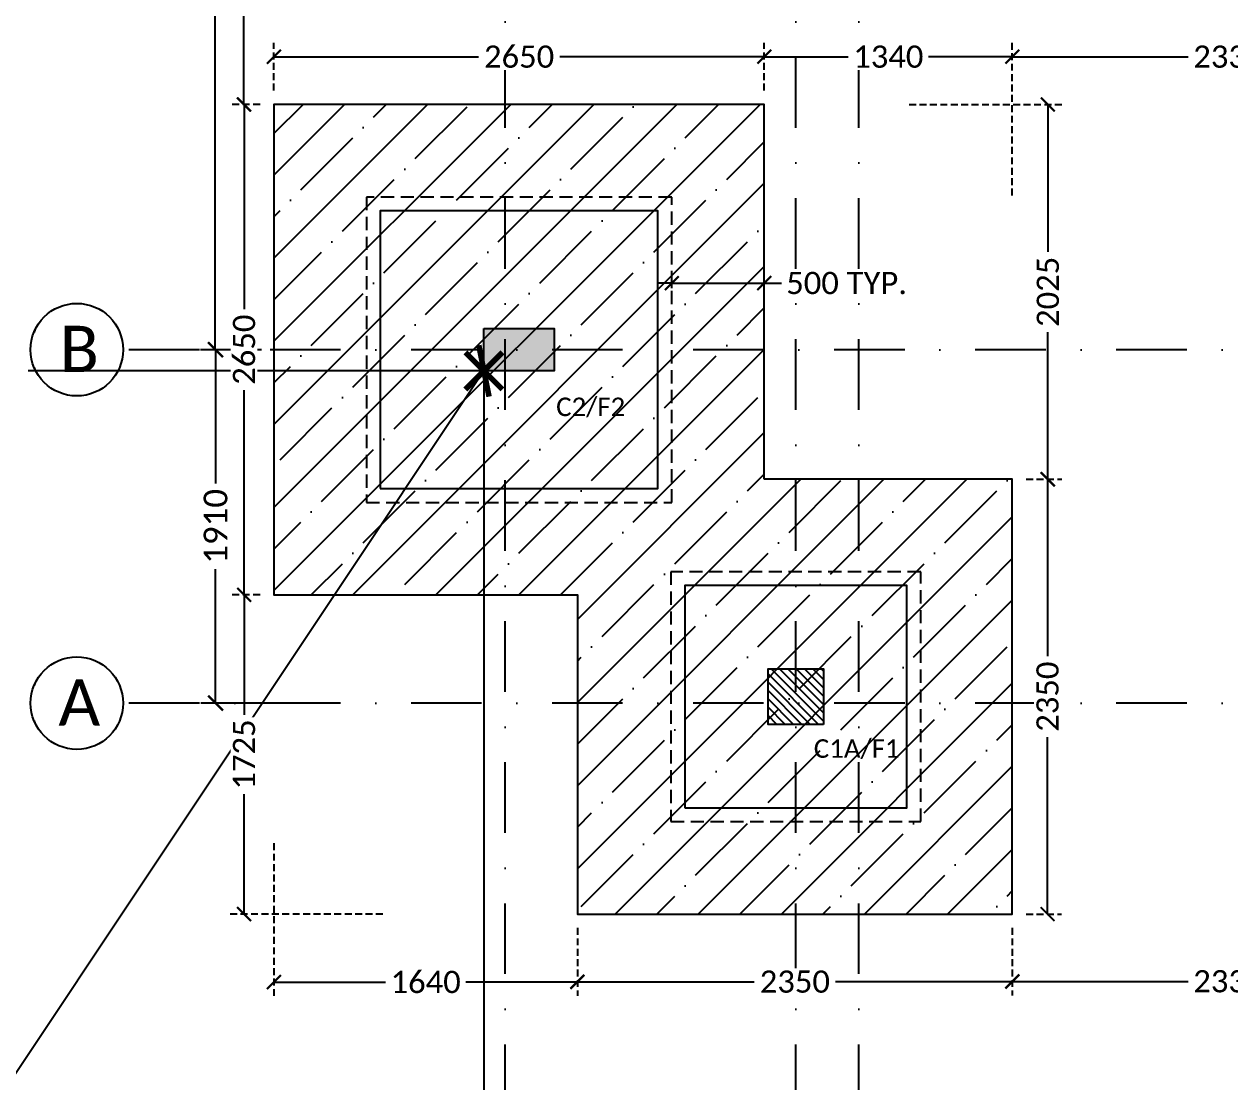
# Model space of a CAD drawing. Header units: millimetres. Extents: x -176651 to 388869, y -18959 to 486614.
# Drawn here: x 253938 to 260453, y 164553 to 170269 of the extents above; entities that cross this region are included whole.
import ezdxf
from ezdxf.xclip import XClip

# ---------------------------------------------------------------- set-up
doc = ezdxf.new("R2010")
doc.units = ezdxf.units.MM
doc.header["$LTSCALE"] = 150
doc.header["$XCLIPFRAME"] = 2
for name, pattern in [('3BHK-W(SB)$0$HIDDEN', [0.375, 0.25, -0.125]), ('DASHDOTX2', [50.8, 25.4, -12.7, 0, -12.7]), ('HIDDEN2', [4.7625, 3.175, -1.5875])]:
    doc.linetypes.add(name, pattern=pattern)
for name, color, linetype in [('ad-Column', 3, 'Continuous'), ('ad-Column Hatch', 125, 'Continuous'), ('ad-Footing line', 2, 'Continuous'), ('ad-Grid', 8, 'DASHDOTX2'), ('ad-PCC line', 8, 'HIDDEN2'), ('ad-RCC', 3, 'Continuous'), ('ad-RCC Hatch', 125, 'Continuous'), ('ad-Road', 2, 'Continuous'), ('ad-Road Hatch', 8, 'Continuous'), ('ad-Text main', 7, 'Continuous'), ('ad-Wall hatch', 8, 'Continuous')]:
    doc.layers.add(name, color=color, linetype=linetype)
for name, color, linetype, true_color in [('ad-Dimension', 5, 'Continuous', 0x0000ff), ('ad-Footing Excavation', 30, 'Continuous', 0xff7f00), ('ad-Foundation text', 6, 'Continuous', 0xff00ff)]:
    doc.layers.add(name, color=color, linetype=linetype, true_color=true_color)
doc.layers.add('ad-Grid Dimension', color=6, linetype='Continuous', lineweight=0, true_color=0xff00ff)
doc.styles.get("Standard").update_dxf_attribs({"font": 'calibril.ttf'})
doc.dimstyles.new('A-75-DIM-INT (Framing)', dxfattribs={"dimscale": 100, "dimtxt": 1.6, "dimasz": 1, "dimexe": 1, "dimexo": 1, "dimgap": 0.5, "dimtad": 0, "dimdec": 0, "dimdsep": 46, "dimtxsty": 'Standard', "dimblk": 'ARCHTICK', "dimcen": 0.025, "dimclrd": 5, "dimclre": 5, "dimclrt": 256, "dimazin": 2, "dimtfac": 1, "dimtdec": 0, "dimtmove": 1, "dimatfit": 0, "dimldrblk": 'ARCHTICK', "dimfxl": 1, "dimfxlon": 1, "dimtfill": 1, "dimtolj": 1, "dimtzin": 0, "dimarcsym": 0})

# ---------------------------------------------------------------- blocks, each defined once
blk = doc.blocks.new('A$C4fb60e89')
at = {"layer": 'ad-Road Hatch', "ltscale": 5, "transparency": 33554687}
h = blk.add_hatch(dxfattribs=at)
h.set_pattern_fill('AR-HBONE', color=256, scale=15)
h.set_pattern_definition([(45, (-193247.7, -428758.8), (0, 2155.2615), [4572, -1524]), (135, (-192170.1, -427681.1), (2e-13, 2155.2615), [4572, -1524])])
h.paths.add_polyline_path([(175594.5, -250241), (169177.9, -249341.1), (167473.5, -249057.1), (167473.5, -138693.9), (101313.5, -138693.9), (101313.5, -199953.9), (101307.7, -237994.6), (101040.4, -268291), (101007.7, -280967.7), (101066.4, -293683.6), (101242.5, -311127.2), (100909.9, -319343.6), (100949.1, -333937.5), (100668.7, -366959.6), (100727.3, -390982.9), (100668.7, -404585.6), (100538.2, -420418.5), (100466.5, -428758.8), (92426.2, -427265.5), (92163.5, -427209.5), (92163.5, -321453.9), (24803.5, -321453.9), (24803.5, -412960.5), (15653.5, -411028.6), (15653.5, -321452.2), (-19535.1, -321452.2), (-34427.5, -319476.7), (-65207.4, -315394.6), (-171770.1, -301268.1), (-185853.9, -298333.1), (-193247.7, -296831.5), (-193244, -292907.6), (-191913.8, -285219.4), (-191838.8, -284678.8), (-183397.4, -286393.2), (-169722.9, -289242.8), (-53141.2, -304697.5), (-18730.1, -309262.2), (15653.3, -309262.2), (15653.5, 703.4), (24803.5, 1114.6), (24803.5, -129543.9), (92163.5, -129543.9), (92163.5, 15133.3), (101313.5, 17712.8), (101313.5, -129543.9), (167473.5, -129543.9), (167473.5, 35551.6), (175738, 37855), (175848.8, 28595.3), (175835.8, 25947.4), (175777.1, 14040.5), (175855.3, 2315.8), (175659.7, -18036.1), (175731.4, -34038.6), (175718.4, -46839.2), (175672.7, -63402.4), (175816.2, -82071.9), (175542.3, -106356), (175490.2, -124640.8), (175574.9, -145018.8), (175731.4, -168892), (175796.6, -181268.8), (175796.6, -192667.4), (175744.5, -208200.3), (175829.2, -223276.8), (175887.9, -234871.1)])
h.paths.add_polyline_path([(24803.5, -309263.9), (92163.5, -309263.9), (92163.5, -138693.9), (24803.5, -138693.9)], flags=16)
blk = doc.blocks.new("Plot's Boundary")
at = {"layer": 'ad-Road', "ltscale": 5}
blk.add_blockref('A$C4fb60e89', (191838.8, 428758.8), dxfattribs=at)
blk = doc.blocks.new('A$C42b14ea2')
at = {"layer": 'ad-RCC Hatch', "transparency": 33554687}
h = blk.add_hatch(dxfattribs=at)
h.set_pattern_fill('ANSI31', color=256, scale=10)
h.set_pattern_definition([(45, (8643.536, 7380), (-22.45064, 22.45064), [])])
h.paths.add_polyline_path([(0, 0), (300, 0), (300, 300), (0, 300)])
at = {"layer": 'ad-RCC'}
blk.add_lwpolyline([(0, 0), (300, 0), (300, 300), (0, 300)], close=True, dxfattribs=at)
blk = doc.blocks.new('zw$6AA0')
at = {"layer": 'ad-Column Hatch', "transparency": 33554687}
h = blk.add_hatch(color=256, dxfattribs=at)
h.dxf.hatch_style = 1
h.paths.add_polyline_path([(0, -230), (380, -230), (380, 0), (0, 0)])
at = {"layer": 'ad-Column'}
blk.add_lwpolyline([(0, -230), (380, -230), (380, 0), (0, 0)], close=True, dxfattribs=at)
blk = doc.blocks.new('1215E_Columns')
at = {"xscale": -1}
blk.add_blockref('A$C42b14ea2', (1835, -1910), dxfattribs=at)
at = {"layer": 'ad-Column', "xscale": -1, "rotation": 179.9999999999995}
blk.add_blockref('zw$6AA0', (0, 0), dxfattribs=at)
blk = doc.blocks.new('_ArchTick')
at = {"color": 0, "linetype": 'ByBlock', "const_width": 0.15}
blk.add_lwpolyline([(-0.5, -0.5), (0.5, 0.5)], dxfattribs=at)
blk = doc.blocks.new('*D326')
at = {"layer": 'ad-Grid Dimension', "lineweight": -2}
for p, q in [((-1202, 4395), (-1531.5, 4395)), ((-1451.5, 4395), (-1451.5, 2492.9)), ((-1451.5, 115), (-1451.5, 2017.1)), ((-1451, 115), (-1531.5, 115))]:
    blk.add_line(p, q, dxfattribs=at)
at = {"layer": 'Defpoints', "color": 0}
for p in [(-1122, 4395), (-1451.5, 115), (-1371, 115)]:
    blk.add_point(p, dxfattribs=at)
at = {"layer": 'ad-Grid Dimension', "lineweight": -2, "xscale": 80, "yscale": 80, "zscale": 80}
for p, rotation in [((-1451.5, 4395), 90), ((-1451.5, 115), 270)]:
    blk.add_blockref('_ArchTick', p, dxfattribs=dict(at, rotation=rotation))
at = {"layer": 'ad-Grid Dimension', "insert": (-1451.5, 2255), "char_height": 128, "attachment_point": 5, "rotation": 90, "bg_fill": 3, "box_fill_scale": 1.1, "bg_fill_color": 257, "bg_fill_transparency": 0}
blk.add_mtext('\\A1;4280', dxfattribs=at)
blk = doc.blocks.new('*D327')
at = {"layer": 'ad-Grid Dimension', "lineweight": -2}
for p, q in [((-1202, 115), (-1530, 115)), ((-1450, 115), (-1450, -608.8)), ((-1450, -1795), (-1450, -1071.2)), ((-1155.7, -1795), (-1530, -1795))]:
    blk.add_line(p, q, dxfattribs=at)
at = {"layer": 'Defpoints', "color": 0}
for p in [(-1122, 115), (-1450, -1795), (-1075.7, -1795)]:
    blk.add_point(p, dxfattribs=at)
at = {"layer": 'ad-Grid Dimension', "lineweight": -2, "xscale": 80, "yscale": 80, "zscale": 80}
for p, rotation in [((-1450, 115), 90), ((-1450, -1795), 270)]:
    blk.add_blockref('_ArchTick', p, dxfattribs=dict(at, rotation=rotation))
at = {"layer": 'ad-Grid Dimension', "insert": (-1450, -840), "char_height": 128, "attachment_point": 5, "rotation": 90, "bg_fill": 3, "box_fill_scale": 1.1, "bg_fill_color": 257, "bg_fill_transparency": 0}
blk.add_mtext('\\A1;1910', dxfattribs=at)
blk = doc.blocks.new('A$C71157536')
at = {"layer": 'ad-Footing line'}
for points in [[(-10935, -635), (-9435, -635), (-9435, 865), (-10935, 865)], [(-9290, -2360), (-8090, -2360), (-8090, -1160), (-9290, -1160)]]:
    blk.add_lwpolyline(points, close=True, dxfattribs=at)
at = {"layer": 'ad-PCC line', "ltscale": 0.15}
for points in [[(-11010, -710), (-9360, -710), (-9360, 940), (-11010, 940)], [(-9365, -2435), (-8015, -2435), (-8015, -1085), (-9365, -1085)]]:
    blk.add_lwpolyline(points, close=True, dxfattribs=at)
blk = doc.blocks.new('A$Cfb9dcffd')
at = {"layer": 'ad-Foundation text', "char_height": 100, "attachment_point": 5}
for s, insert, width in [('\\pxt5;C2/F2', (-9798.3, -197.2), 349.312), ('\\pxt5;C1A/F1', (-8361, -2043.7), 382.445)]:
    blk.add_mtext(s, dxfattribs=dict(at, insert=insert, width=width))
blk = doc.blocks.new('*D104')
at = {"layer": 'ad-Dimension', "linetype": '3BHK-W(SB)$0$HIDDEN', "lineweight": -2}
for p, q in [((-10575, 0), (-10575, 0)), ((-16275, -9150), (-10175, -9150))]:
    blk.add_line(p, q, dxfattribs=at)
at = {"layer": 'ad-Dimension', "lineweight": -2}
for p, q in [((-10375, 0), (-10375, -3984.9)), ((-10375, -9150), (-10375, -5165.1))]:
    blk.add_line(p, q, dxfattribs=at)
at = {"layer": 'Defpoints', "color": 0}
for p in [(-10375, 0), (-16475, -9150), (-10375, -9150)]:
    blk.add_point(p, dxfattribs=at)
at = {"layer": 'ad-Dimension', "lineweight": -2, "xscale": 200, "yscale": 200, "zscale": 200}
for p, rotation in [((-10375, 0), 90), ((-10375, -9150), 270)]:
    blk.add_blockref('_ArchTick', p, dxfattribs=dict(at, rotation=rotation))
at = {"layer": 'ad-Dimension', "insert": (-10375, -4575), "char_height": 320, "attachment_point": 5, "rotation": 90, "bg_fill": 3, "box_fill_scale": 1.1, "bg_fill_color": 257, "bg_fill_transparency": 0}
blk.add_mtext('\\A1;9150', dxfattribs=at)
blk = doc.blocks.new('*D105')
at = {"layer": 'ad-Dimension', "linetype": '3BHK-W(SB)$0$HIDDEN', "lineweight": -2}
for p, q in [((-16475, -860), (-16475, 200)), ((-10375, 200), (-10375, 200))]:
    blk.add_line(p, q, dxfattribs=at)
at = {"layer": 'ad-Dimension', "lineweight": -2}
for p, q in [((-16475, 0), (-14011.6, 0)), ((-10375, 0), (-12838.4, 0))]:
    blk.add_line(p, q, dxfattribs=at)
at = {"layer": 'Defpoints', "color": 0}
for p in [(-16475, 0), (-10375, 0), (-16475, -1060)]:
    blk.add_point(p, dxfattribs=at)
at = {"layer": 'ad-Dimension', "lineweight": -2, "xscale": 200, "yscale": 200, "zscale": 200, "rotation": 180}
blk.add_blockref('_ArchTick', (-16475, 0), dxfattribs=at)
at = {"layer": 'ad-Dimension', "lineweight": -2, "xscale": 200, "yscale": 200, "zscale": 200}
blk.add_blockref('_ArchTick', (-10375, 0), dxfattribs=at)
at = {"layer": 'ad-Dimension', "insert": (-13425, 0), "char_height": 320, "attachment_point": 5, "bg_fill": 3, "box_fill_scale": 1.1, "bg_fill_color": 257, "bg_fill_transparency": 0}
blk.add_mtext('\\A1;6100', dxfattribs=at)
blk = doc.blocks.new('*D106')
at = {"layer": 'ad-Dimension', "lineweight": -2}
for p, q in [((-10375, 0), (-13035.1, -3990.1)), ((-16475, -9150), (-13814.9, -5159.9))]:
    blk.add_line(p, q, dxfattribs=at)
at = {"layer": 'ad-Dimension', "linetype": '3BHK-W(SB)$0$HIDDEN', "lineweight": -2}
for p, q in [((-10208.6, -110.9), (-10208.6, -110.9)), ((-16308.6, -9260.9), (-16308.6, -9260.9))]:
    blk.add_line(p, q, dxfattribs=at)
at = {"layer": 'Defpoints', "color": 0}
for p in [(-10375, 0), (-16475, -9150), (-16475, -9150)]:
    blk.add_point(p, dxfattribs=at)
at = {"layer": 'ad-Dimension', "lineweight": -2, "xscale": 200, "yscale": 200, "zscale": 200}
for p, rotation in [((-10375, 0), 56.30993247402081), ((-16475, -9150), 236.3099324740208)]:
    blk.add_blockref('_ArchTick', p, dxfattribs=dict(at, rotation=rotation))
at = {"layer": 'ad-Dimension', "insert": (-13425, -4575), "char_height": 320, "attachment_point": 5, "rotation": 56.30993, "bg_fill": 3, "box_fill_scale": 1.1, "bg_fill_color": 257, "bg_fill_transparency": 0}
blk.add_mtext('\\A1;10997', dxfattribs=at)
blk = doc.blocks.new('A$Cf4da48ee')
at = {"layer": 'ad-Wall hatch', "transparency": 33554687}
h = blk.add_hatch(dxfattribs=at)
h.set_pattern_fill('ANSI35', color=256, scale=50)
h.set_pattern_definition([(45, (-1515, -2935), (-224.506, 224.506), []), (45, (-1290.5, -2935), (-224.506, 224.506), [396.875, -79.375, 0, -79.375])])
h.paths.add_polyline_path([(1135, -585), (1135, 1440), (-1515, 1440), (-1515, -1210), (125, -1210), (125, -2935), (2475, -2935), (2475, -585)])
at = {"layer": 'ad-Footing Excavation'}
blk.add_lwpolyline([(1135, -585), (1135, 1440), (-1515, 1440), (-1515, -1210), (125, -1210), (125, -2935), (2475, -2935), (2475, -585), (1135, -585)], dxfattribs=at)
blk = doc.blocks.new('*D56')
at = {"layer": 'ad-Dimension', "linetype": '3BHK-W(SB)$0$HIDDEN', "lineweight": -2}
for p, q in [((-1210, -10915), (-1371, -10915)), ((-1210, -13565), (-1371, -13565))]:
    blk.add_line(p, q, dxfattribs=at)
at = {"layer": 'ad-Dimension', "lineweight": -2}
for p, q in [((-1296, -10915), (-1296, -12020.4)), ((-1296, -13565), (-1296, -12459.6))]:
    blk.add_line(p, q, dxfattribs=at)
at = {"layer": 'Defpoints', "color": 0}
for p in [(-1296, -10915), (-1135, -10915), (-1135, -13565)]:
    blk.add_point(p, dxfattribs=at)
at = {"layer": 'ad-Dimension', "lineweight": -2, "xscale": 75, "yscale": 75, "zscale": 75}
for p, rotation in [((-1296, -10915), 90), ((-1296, -13565), 270)]:
    blk.add_blockref('_ArchTick', p, dxfattribs=dict(at, rotation=rotation))
at = {"layer": 'ad-Dimension', "insert": (-1296, -12240), "char_height": 120, "attachment_point": 5, "rotation": 90, "bg_fill": 3, "box_fill_scale": 1.1, "bg_fill_color": 257, "bg_fill_transparency": 0}
blk.add_mtext('\\A1;2650', dxfattribs=at)
blk = doc.blocks.new('*D57')
at = {"layer": 'ad-Dimension', "linetype": '3BHK-W(SB)$0$HIDDEN', "lineweight": -2}
for p, q in [((-1210, -13565), (-1371, -13565)), ((-546, -15290), (-1371, -15290))]:
    blk.add_line(p, q, dxfattribs=at)
at = {"layer": 'ad-Dimension', "lineweight": -2}
for p, q in [((-1296, -13565), (-1296, -14213.3)), ((-1296, -15290), (-1296, -14641.7))]:
    blk.add_line(p, q, dxfattribs=at)
at = {"layer": 'Defpoints', "color": 0}
for p in [(-1135, -13565), (-1296, -15290), (505, -15290)]:
    blk.add_point(p, dxfattribs=at)
at = {"layer": 'ad-Dimension', "lineweight": -2, "xscale": 75, "yscale": 75, "zscale": 75}
for p, rotation in [((-1296, -13565), 90), ((-1296, -15290), 270)]:
    blk.add_blockref('_ArchTick', p, dxfattribs=dict(at, rotation=rotation))
at = {"layer": 'ad-Dimension', "insert": (-1296, -14427.5), "char_height": 120, "attachment_point": 5, "rotation": 90, "bg_fill": 3, "box_fill_scale": 1.1, "bg_fill_color": 257, "bg_fill_transparency": 0}
blk.add_mtext('\\A1;1725', dxfattribs=at)
blk = doc.blocks.new('*D58')
at = {"layer": 'ad-Dimension', "linetype": '3BHK-W(SB)$0$HIDDEN', "lineweight": -2}
for p, q in [((-1060, -9135), (-1372.9, -9135)), ((-1210, -10915), (-1372.9, -10915))]:
    blk.add_line(p, q, dxfattribs=at)
at = {"layer": 'ad-Dimension', "lineweight": -2}
for p, q in [((-1297.9, -9135), (-1297.9, -9808.2)), ((-1297.9, -10915), (-1297.9, -10241.8))]:
    blk.add_line(p, q, dxfattribs=at)
at = {"layer": 'Defpoints', "color": 0}
for p in [(-985, -9135), (-1297.9, -10915), (-1135, -10915)]:
    blk.add_point(p, dxfattribs=at)
at = {"layer": 'ad-Dimension', "lineweight": -2, "xscale": 75, "yscale": 75, "zscale": 75}
for p, rotation in [((-1297.9, -9135), 90), ((-1297.9, -10915), 270)]:
    blk.add_blockref('_ArchTick', p, dxfattribs=dict(at, rotation=rotation))
at = {"layer": 'ad-Dimension', "insert": (-1297.9, -10025), "char_height": 120, "attachment_point": 5, "rotation": 90, "bg_fill": 3, "box_fill_scale": 1.1, "bg_fill_color": 257, "bg_fill_transparency": 0}
blk.add_mtext('\\A1;1780', dxfattribs=at)
blk = doc.blocks.new('*D62')
at = {"layer": 'ad-Dimension', "linetype": '3BHK-W(SB)$0$HIDDEN', "lineweight": -2}
for p, q in [((5190, -14903.5), (5190, -15728.5)), ((2855, -15365), (2855, -15728.5))]:
    blk.add_line(p, q, dxfattribs=at)
at = {"layer": 'ad-Dimension', "lineweight": -2}
for p, q in [((2855, -15653.5), (3805.5, -15653.5)), ((5190, -15653.5), (4239.5, -15653.5))]:
    blk.add_line(p, q, dxfattribs=at)
at = {"layer": 'Defpoints', "color": 0}
for p in [(5190, -13565), (2855, -15290), (2855, -15653.5)]:
    blk.add_point(p, dxfattribs=at)
at = {"layer": 'ad-Dimension', "lineweight": -2, "xscale": 75, "yscale": 75, "zscale": 75, "rotation": 180}
blk.add_blockref('_ArchTick', (2855, -15653.5), dxfattribs=at)
at = {"layer": 'ad-Dimension', "lineweight": -2, "xscale": 75, "yscale": 75, "zscale": 75}
blk.add_blockref('_ArchTick', (5190, -15653.5), dxfattribs=at)
at = {"layer": 'ad-Dimension', "insert": (4022.5, -15653.5), "char_height": 120, "attachment_point": 5, "bg_fill": 3, "box_fill_scale": 1.1, "bg_fill_color": 257, "bg_fill_transparency": 0}
blk.add_mtext('\\A1;2335', dxfattribs=at)
blk = doc.blocks.new('*D63')
at = {"layer": 'ad-Dimension', "linetype": '3BHK-W(SB)$0$HIDDEN', "lineweight": -2}
for p, q in [((505, -15365), (505, -15730.4)), ((2855, -15365), (2855, -15730.4))]:
    blk.add_line(p, q, dxfattribs=at)
at = {"layer": 'ad-Dimension', "lineweight": -2}
for p, q in [((505, -15655.4), (1460.4, -15655.4)), ((2855, -15655.4), (1899.6, -15655.4))]:
    blk.add_line(p, q, dxfattribs=at)
at = {"layer": 'Defpoints', "color": 0}
for p in [(505, -15290), (2855, -15290), (505, -15655.4)]:
    blk.add_point(p, dxfattribs=at)
at = {"layer": 'ad-Dimension', "lineweight": -2, "xscale": 75, "yscale": 75, "zscale": 75, "rotation": 180}
blk.add_blockref('_ArchTick', (505, -15655.4), dxfattribs=at)
at = {"layer": 'ad-Dimension', "lineweight": -2, "xscale": 75, "yscale": 75, "zscale": 75}
blk.add_blockref('_ArchTick', (2855, -15655.4), dxfattribs=at)
at = {"layer": 'ad-Dimension', "insert": (1680, -15655.4), "char_height": 120, "attachment_point": 5, "bg_fill": 3, "box_fill_scale": 1.1, "bg_fill_color": 257, "bg_fill_transparency": 0}
blk.add_mtext('\\A1;2350', dxfattribs=at)
blk = doc.blocks.new('*D64')
at = {"layer": 'ad-Dimension', "linetype": '3BHK-W(SB)$0$HIDDEN', "lineweight": -2}
for p, q in [((-1135, -14907.3), (-1135, -15732.3)), ((505, -15365), (505, -15732.3))]:
    blk.add_line(p, q, dxfattribs=at)
at = {"layer": 'ad-Dimension', "lineweight": -2}
for p, q in [((-1135, -15657.3), (-531.8, -15657.3)), ((505, -15657.3), (-98.2, -15657.3))]:
    blk.add_line(p, q, dxfattribs=at)
at = {"layer": 'Defpoints', "color": 0}
for p in [(-1135, -13565), (505, -15290), (-1135, -15657.3)]:
    blk.add_point(p, dxfattribs=at)
at = {"layer": 'ad-Dimension', "lineweight": -2, "xscale": 75, "yscale": 75, "zscale": 75, "rotation": 180}
blk.add_blockref('_ArchTick', (-1135, -15657.3), dxfattribs=at)
at = {"layer": 'ad-Dimension', "lineweight": -2, "xscale": 75, "yscale": 75, "zscale": 75}
blk.add_blockref('_ArchTick', (505, -15657.3), dxfattribs=at)
at = {"layer": 'ad-Dimension', "insert": (-315, -15657.3), "char_height": 120, "attachment_point": 5, "bg_fill": 3, "box_fill_scale": 1.1, "bg_fill_color": 257, "bg_fill_transparency": 0}
blk.add_mtext('\\A1;1640', dxfattribs=at)
blk = doc.blocks.new('*D74')
at = {"layer": 'ad-Dimension', "linetype": '3BHK-W(SB)$0$HIDDEN', "lineweight": -2}
for p, q in [((2297.5, -10915), (3122.5, -10915)), ((2930, -12940), (3122.5, -12940))]:
    blk.add_line(p, q, dxfattribs=at)
at = {"layer": 'ad-Dimension', "lineweight": -2}
for p, q in [((3047.5, -10915), (3047.5, -11710.5)), ((3047.5, -12940), (3047.5, -12144.5))]:
    blk.add_line(p, q, dxfattribs=at)
at = {"layer": 'Defpoints', "color": 0}
for p in [(1515, -10915), (3047.5, -10915), (2855, -12940)]:
    blk.add_point(p, dxfattribs=at)
at = {"layer": 'ad-Dimension', "lineweight": -2, "xscale": 75, "yscale": 75, "zscale": 75}
for p, rotation in [((3047.5, -10915), 90), ((3047.5, -12940), 270)]:
    blk.add_blockref('_ArchTick', p, dxfattribs=dict(at, rotation=rotation))
at = {"layer": 'ad-Dimension', "insert": (3047.5, -11927.5), "char_height": 120, "attachment_point": 5, "rotation": 90, "bg_fill": 3, "box_fill_scale": 1.1, "bg_fill_color": 257, "bg_fill_transparency": 0}
blk.add_mtext('\\A1;2025', dxfattribs=at)
blk = doc.blocks.new('*D75')
at = {"layer": 'ad-Dimension', "linetype": '3BHK-W(SB)$0$HIDDEN', "lineweight": -2}
for p, q in [((2930, -12940), (3120.7, -12940)), ((2930, -15290), (3120.7, -15290))]:
    blk.add_line(p, q, dxfattribs=at)
at = {"layer": 'ad-Dimension', "lineweight": -2}
for p, q in [((3045.7, -12940), (3045.7, -13895.4)), ((3045.7, -15290), (3045.7, -14334.6))]:
    blk.add_line(p, q, dxfattribs=at)
at = {"layer": 'Defpoints', "color": 0}
for p in [(2855, -12940), (2855, -15290), (3045.7, -15290)]:
    blk.add_point(p, dxfattribs=at)
at = {"layer": 'ad-Dimension', "lineweight": -2, "xscale": 75, "yscale": 75, "zscale": 75}
for p, rotation in [((3045.7, -12940), 90), ((3045.7, -15290), 270)]:
    blk.add_blockref('_ArchTick', p, dxfattribs=dict(at, rotation=rotation))
at = {"layer": 'ad-Dimension', "insert": (3045.7, -14115), "char_height": 120, "attachment_point": 5, "rotation": 90, "bg_fill": 3, "box_fill_scale": 1.1, "bg_fill_color": 257, "bg_fill_transparency": 0}
blk.add_mtext('\\A1;2350', dxfattribs=at)
blk = doc.blocks.new('*D80')
at = {"layer": 'ad-Dimension', "linetype": '3BHK-W(SB)$0$HIDDEN', "lineweight": -2}
for p, q in [((-1135, -10840), (-1135, -10582)), ((1515, -10840), (1515, -10582))]:
    blk.add_line(p, q, dxfattribs=at)
at = {"layer": 'ad-Dimension', "lineweight": -2}
for p, q in [((-1135, -10657), (-29.6, -10657)), ((1515, -10657), (409.6, -10657))]:
    blk.add_line(p, q, dxfattribs=at)
at = {"layer": 'Defpoints', "color": 0}
for p in [(-1135, -10657), (-1135, -10915), (1515, -10915)]:
    blk.add_point(p, dxfattribs=at)
at = {"layer": 'ad-Dimension', "lineweight": -2, "xscale": 75, "yscale": 75, "zscale": 75, "rotation": 180}
blk.add_blockref('_ArchTick', (-1135, -10657), dxfattribs=at)
at = {"layer": 'ad-Dimension', "lineweight": -2, "xscale": 75, "yscale": 75, "zscale": 75}
blk.add_blockref('_ArchTick', (1515, -10657), dxfattribs=at)
at = {"layer": 'ad-Dimension', "insert": (190, -10657), "char_height": 120, "attachment_point": 5, "bg_fill": 3, "box_fill_scale": 1.1, "bg_fill_color": 257, "bg_fill_transparency": 0}
blk.add_mtext('\\A1;2650', dxfattribs=at)
blk = doc.blocks.new('*D81')
at = {"layer": 'ad-Dimension', "linetype": '3BHK-W(SB)$0$HIDDEN', "lineweight": -2}
for p, q in [((1515, -10840), (1515, -10582)), ((2855, -11407), (2855, -10582))]:
    blk.add_line(p, q, dxfattribs=at)
at = {"layer": 'ad-Dimension', "lineweight": -2}
for p, q in [((1515, -10657), (1968.2, -10657)), ((2855, -10657), (2401.8, -10657))]:
    blk.add_line(p, q, dxfattribs=at)
at = {"layer": 'Defpoints', "color": 0}
for p in [(2855, -10657), (1515, -10915), (2855, -12940)]:
    blk.add_point(p, dxfattribs=at)
at = {"layer": 'ad-Dimension', "lineweight": -2, "xscale": 75, "yscale": 75, "zscale": 75, "rotation": 180}
blk.add_blockref('_ArchTick', (1515, -10657), dxfattribs=at)
at = {"layer": 'ad-Dimension', "lineweight": -2, "xscale": 75, "yscale": 75, "zscale": 75}
blk.add_blockref('_ArchTick', (2855, -10657), dxfattribs=at)
at = {"layer": 'ad-Dimension', "insert": (2185, -10657), "char_height": 120, "attachment_point": 5, "bg_fill": 3, "box_fill_scale": 1.1, "bg_fill_color": 257, "bg_fill_transparency": 0}
blk.add_mtext('\\A1;1340', dxfattribs=at)
blk = doc.blocks.new('*D82')
at = {"layer": 'ad-Dimension', "linetype": '3BHK-W(SB)$0$HIDDEN', "lineweight": -2}
for p, q in [((2855, -11407), (2855, -10582)), ((5190, -10840), (5190, -10582))]:
    blk.add_line(p, q, dxfattribs=at)
at = {"layer": 'ad-Dimension', "lineweight": -2}
for p, q in [((2855, -10657), (3805.5, -10657)), ((5190, -10657), (4239.5, -10657))]:
    blk.add_line(p, q, dxfattribs=at)
at = {"layer": 'Defpoints', "color": 0}
for p in [(5190, -10657), (5190, -10915), (2855, -12940)]:
    blk.add_point(p, dxfattribs=at)
at = {"layer": 'ad-Dimension', "lineweight": -2, "xscale": 75, "yscale": 75, "zscale": 75, "rotation": 180}
blk.add_blockref('_ArchTick', (2855, -10657), dxfattribs=at)
at = {"layer": 'ad-Dimension', "lineweight": -2, "xscale": 75, "yscale": 75, "zscale": 75}
blk.add_blockref('_ArchTick', (5190, -10657), dxfattribs=at)
at = {"layer": 'ad-Dimension', "insert": (4022.5, -10657), "char_height": 120, "attachment_point": 5, "bg_fill": 3, "box_fill_scale": 1.1, "bg_fill_color": 257, "bg_fill_transparency": 0}
blk.add_mtext('\\A1;2335', dxfattribs=at)
blk = doc.blocks.new('*D18')
at = {"layer": 'ad-Dimension', "linetype": '3BHK-W(SB)$0$HIDDEN', "lineweight": -2}
for p, q in [((1015, -11906.8), (1015, -11805.4)), ((1515, -11906.8), (1515, -11805.4))]:
    blk.add_line(p, q, dxfattribs=at)
at = {"layer": 'ad-Dimension', "lineweight": -2}
for p, q in [((1015, -11880.4), (940, -11880.4)), ((1015, -11880.4), (1515, -11880.4)), ((1515, -11880.4), (1608.4, -11880.4)), ((1515, -11880.4), (1590, -11880.4))]:
    blk.add_line(p, q, dxfattribs=at)
at = {"layer": 'Defpoints', "color": 0}
for p in [(1515, -11880.4), (1015, -11981.8), (1515, -11981.8)]:
    blk.add_point(p, dxfattribs=at)
at = {"layer": 'ad-Dimension', "lineweight": -2, "xscale": 75, "yscale": 75, "zscale": 75}
blk.add_blockref('_ArchTick', (1015, -11880.4), dxfattribs=at)
at = {"layer": 'ad-Dimension', "lineweight": -2, "xscale": 75, "yscale": 75, "zscale": 75, "rotation": 180}
blk.add_blockref('_ArchTick', (1515, -11880.4), dxfattribs=at)
at = {"layer": 'ad-Dimension', "insert": (1959.7, -11880.4), "char_height": 120, "attachment_point": 5, "bg_fill": 3, "box_fill_scale": 1.1, "bg_fill_color": 257, "bg_fill_transparency": 0}
blk.add_mtext('\\A1;500 TYP.', dxfattribs=at)
blk = doc.blocks.new('1215E_Grid')
at = {"layer": 'ad-Grid', "ltscale": 0.1}
for points in [[(2378.6, -4473.6), (2378.6, -4223.6), (2025, -4020), (2025, 14905), (2378.6, 15108.6), (2378.6, 15358.6)], [(115, -4020), (115, 14905)], [(1685, -4020), (1685, 14905)]]:
    blk.add_lwpolyline(points, dxfattribs=at)
at = {"layer": 'ad-Text main', "char_height": 250, "width": 227.385, "attachment_point": 5, "bg_fill": 2}
for s, insert in [('{\\fCalibri|b0|i0|c0|p34;B}', (-2186.5, 119)), ('{\\fCalibri|b0|i0|c0|p34;A}', (-2186.5, -1791))]:
    blk.add_mtext(s, dxfattribs=dict(at, insert=insert))
at = {"layer": 'ad-Grid', "ltscale": 0.1}
for points in [[(13705, 115), (-1950, 115)], [(13705, -1795), (-1950, -1795)]]:
    blk.add_lwpolyline(points, dxfattribs=at)
at = {"layer": 'ad-Grid', "color": 7, "linetype": 'ByBlock'}
for centre in [(-2200, 115), (-2200, -1795)]:
    blk.add_circle(centre, 250, dxfattribs=at)
at = {"layer": 'ad-Grid Dimension'}
dim = blk.add_linear_dim(base=(-1451.5, 115), p1=(-1122, 4395), p2=(-1371, 115), angle=90, dimstyle='A-75-DIM-INT (Framing)', override={"dimscale": 80, "dimblk": 'ArchTick', "dimclrd": 256, "dimclre": 256, "dimfxl": 10, "dimtfill": 1, "dimtfillclr": 0}, dxfattribs=at)
dim.commit()
dim.dimension.update_dxf_attribs({"geometry": '*D326', "text_midpoint": (-1451.5, 2255)})
dim = blk.add_linear_dim(base=(-1450, -1795), p1=(-1122, 115), p2=(-1075.7, -1795), angle=90, dimstyle='A-75-DIM-INT (Framing)', override={"dimscale": 80, "dimblk": 'ArchTick', "dimclrd": 256, "dimclre": 256, "dimfxl": 10, "dimtfill": 1, "dimtfillclr": 0}, dxfattribs=at)
dim.commit()
dim.dimension.update_dxf_attribs({"geometry": '*D327', "text_midpoint": (-1450, -840)})
blk = doc.blocks.new('zw$B6B0')
at = {"layer": 'ad-Dimension'}
dim = blk.add_linear_dim(base=(-10375, -9150), p1=(-10375, 0), p2=(-16475, -9150), angle=90, dimstyle='A-75-DIM-INT (Framing)', override={"dimscale": 200, "dimblk": 'ArchTick', "dimclrd": 256, "dimclre": 256, "dimfxl": 10, "dimtfill": 1, "dimtfillclr": 0}, dxfattribs=at)
dim.commit()
dim.dimension.update_dxf_attribs({"geometry": '*D104', "text_midpoint": (-10375, -4575)})
dim = blk.add_linear_dim(base=(-16475, 0), p1=(-10375, 0), p2=(-16475, -1060), dimstyle='A-75-DIM-INT (Framing)', override={"dimscale": 200, "dimblk": 'ArchTick', "dimclrd": 256, "dimclre": 256, "dimfxl": 10, "dimtfill": 1, "dimtfillclr": 0}, dxfattribs=at)
dim.commit()
dim.dimension.update_dxf_attribs({"geometry": '*D105', "text_midpoint": (-13425, 0)})
dim = blk.add_aligned_dim(p1=(-10375, 0), p2=(-16475, -9150), distance=0, dimstyle='A-75-DIM-INT (Framing)', override={"dimscale": 200, "dimblk": 'ArchTick', "dimclrd": 256, "dimclre": 256, "dimfxl": 10, "dimtfill": 1, "dimtfillclr": 0}, dxfattribs=at)
dim.commit()
dim.dimension.update_dxf_attribs({"geometry": '*D106', "text_midpoint": (-13425, -4575)})
blk = doc.blocks.new('1215E_Footing Layout')
ref = blk.add_blockref("Plot's Boundary", (0, 0))
XClip(ref).set_block_clipping_path([(245322.2775057808, 154244.8999686334), (289002.2775057808, 204914.8999686334)])
blk.add_blockref('1215E_Columns', (256422.3, 168394.9))
blk.add_blockref('1215E_Grid', (256422.3, 168394.9))
blk.add_blockref('A$C71157536', (266797.3, 168394.9))
at = {"layer": 'ad-Foundation text'}
blk.add_blockref('A$Cfb9dcffd', (266797.3, 168394.9), dxfattribs=at)
blk.add_blockref('zw$B6B0', (266797.3, 168394.9))
blk = doc.blocks.new('A$Cb5adcbd5')
at = {"layer": 'ad-Dimension'}
dim = blk.add_linear_dim(base=(2855, -15653.5), p1=(5190, -13565), p2=(2855, -15290), dimstyle='A-75-DIM-INT (Framing)', override={"dimscale": 75, "dimclrd": 256, "dimclre": 256, "dimfxl": 10}, dxfattribs=at)
dim.commit()
dim.dimension.update_dxf_attribs({"geometry": '*D62', "text_midpoint": (4022.5, -15653.5)})
dim = blk.add_linear_dim(base=(505, -15655.4), p1=(2855, -15290), p2=(505, -15290), dimstyle='A-75-DIM-INT (Framing)', override={"dimscale": 75, "dimclrd": 256, "dimclre": 256, "dimfxl": 10}, dxfattribs=at)
dim.commit()
dim.dimension.update_dxf_attribs({"geometry": '*D63', "text_midpoint": (1680, -15655.4)})
dim = blk.add_linear_dim(base=(-1135, -15657.3), p1=(505, -15290), p2=(-1135, -13565), dimstyle='A-75-DIM-INT (Framing)', override={"dimscale": 75, "dimclrd": 256, "dimclre": 256, "dimfxl": 10}, dxfattribs=at)
dim.commit()
dim.dimension.update_dxf_attribs({"geometry": '*D64', "text_midpoint": (-315, -15657.3)})
dim = blk.add_linear_dim(base=(-1296, -10915), p1=(-1135, -13565), p2=(-1135, -10915), angle=90, dimstyle='A-75-DIM-INT (Framing)', override={"dimscale": 75, "dimclrd": 256, "dimclre": 256, "dimfxl": 10}, dxfattribs=at)
dim.commit()
dim.dimension.update_dxf_attribs({"geometry": '*D56', "text_midpoint": (-1296, -12240)})
for base, p1, p2, picture, middle in [((-1297.9, -10915), (-985, -9135), (-1135, -10915), '*D58', (-1297.9, -10025)), ((-1296, -15290), (-1135, -13565), (505, -15290), '*D57', (-1296, -14427.5))]:
    dim = blk.add_linear_dim(base=base, p1=p1, p2=p2, angle=90, dimstyle='A-75-DIM-INT (Framing)', override={"dimscale": 75, "dimclrd": 256, "dimclre": 256, "dimfxl": 10}, dxfattribs=at)
    dim.commit()
    dim.dimension.update_dxf_attribs({"geometry": picture, "text_midpoint": middle})
dim = blk.add_linear_dim(base=(-1135, -10657), p1=(1515, -10915), p2=(-1135, -10915), dimstyle='A-75-DIM-INT (Framing)', override={"dimscale": 75, "dimclrd": 256, "dimclre": 256, "dimfxl": 10}, dxfattribs=at)
dim.commit()
dim.dimension.update_dxf_attribs({"geometry": '*D80', "text_midpoint": (190, -10657)})
dim = blk.add_linear_dim(base=(2855, -10657), p1=(1515, -10915), p2=(2855, -12940), dimstyle='A-75-DIM-INT (Framing)', override={"dimscale": 75, "dimclrd": 256, "dimclre": 256, "dimfxl": 10}, dxfattribs=at)
dim.commit()
dim.dimension.update_dxf_attribs({"geometry": '*D81', "text_midpoint": (2185, -10657)})
dim = blk.add_linear_dim(base=(5190, -10657), p1=(2855, -12940), p2=(5190, -10915), dimstyle='A-75-DIM-INT (Framing)', override={"dimscale": 75, "dimclrd": 256, "dimclre": 256, "dimfxl": 10}, dxfattribs=at)
dim.commit()
dim.dimension.update_dxf_attribs({"geometry": '*D82', "text_midpoint": (4022.5, -10657)})
dim = blk.add_linear_dim(base=(3047.5, -10915), p1=(2855, -12940), p2=(1515, -10915), angle=90, dimstyle='A-75-DIM-INT (Framing)', override={"dimscale": 75, "dimclrd": 256, "dimclre": 256, "dimfxl": 10}, dxfattribs=at)
dim.commit()
dim.dimension.update_dxf_attribs({"geometry": '*D74', "text_midpoint": (3047.5, -11927.5)})
dim = blk.add_linear_dim(base=(1515, -11880.4), p1=(1015, -11981.8), p2=(1515, -11981.8), text='500 TYP.', dimstyle='A-75-DIM-INT (Framing)', override={"dimscale": 75, "dimclrd": 256, "dimclre": 256, "dimfxl": 10}, dxfattribs=at)
dim.commit()
dim.dimension.update_dxf_attribs({"geometry": '*D18', "text_midpoint": (1959.7, -11880.4), "dimtype": 128})
dim = blk.add_linear_dim(base=(3045.7, -15290), p1=(2855, -12940), p2=(2855, -15290), angle=90, dimstyle='A-75-DIM-INT (Framing)', override={"dimscale": 75, "dimclrd": 256, "dimclre": 256, "dimfxl": 10}, dxfattribs=at)
dim.commit()
dim.dimension.update_dxf_attribs({"geometry": '*D75', "text_midpoint": (3045.7, -14115)})

msp = doc.modelspace()

# ---------------------------------------------------------------- block references
ref = msp.add_blockref('1215E_Footing Layout', (0, 0))
XClip(ref).set_block_clipping_path([(-176651.2716480088, -2838.4650931536), (388868.7283519913, 486613.8052760336)])

# ---------------------------------------------------------------- next in the draw order: block references
at = {"layer": 'ad-Footing Excavation'}
msp.add_blockref('A$Cf4da48ee', (256802.3, 168394.9), dxfattribs=at)

# ---------------------------------------------------------------- next in the draw order: block references
at = {"layer": 'ad-Dimension'}
msp.add_blockref('A$Cb5adcbd5', (256422.3, 180749.9), dxfattribs=at)

doc.saveas('drawing.dxf')
